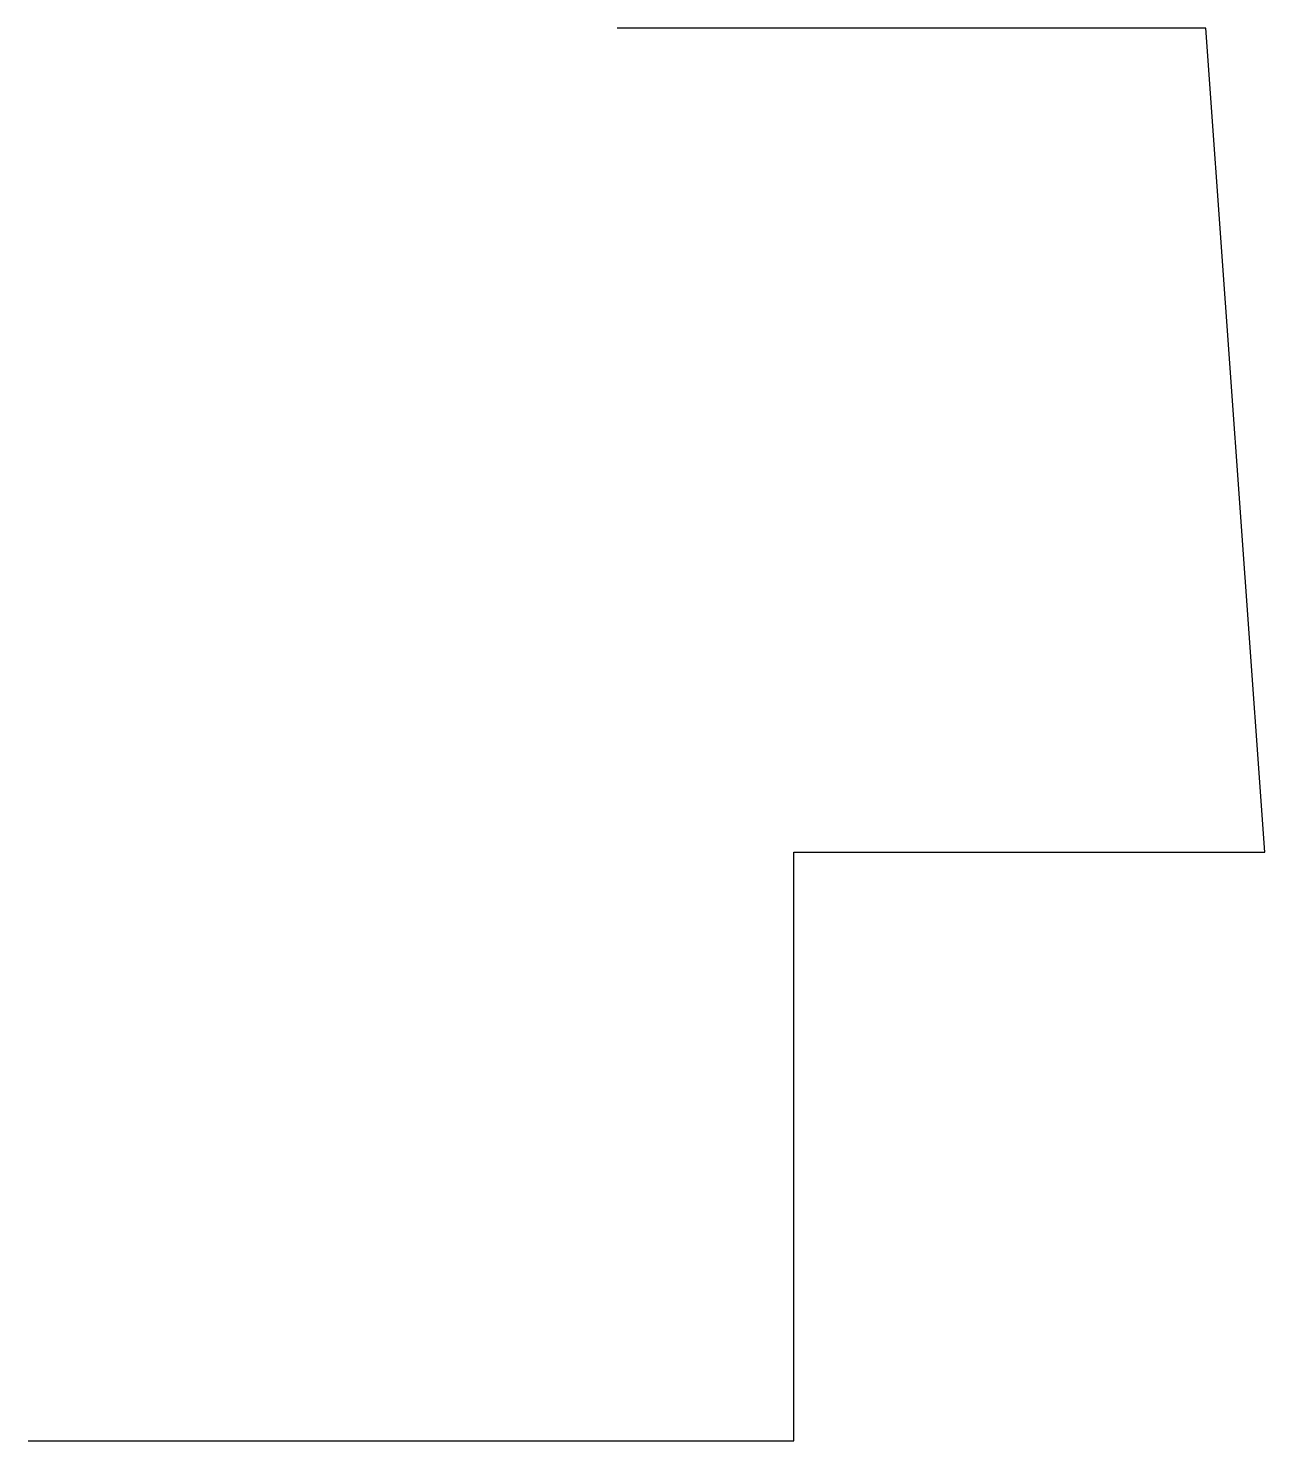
# Model space of a CAD drawing. Header units: metres. Extents: x 0 to 21, y 0 to 24.
import ezdxf

# ---------------------------------------------------------------- set-up
doc = ezdxf.new("R2010")
doc.units = ezdxf.units.M

msp = doc.modelspace()

# ---------------------------------------------------------------- linework, layer by layer
for p, q in [((20, 24, -519.615), (10, 24, -519.615)), ((21, 10, -519.615), (20, 24, -519.615)), ((13, 0, -519.615), (13, 10, -519.615)), ((13, 10, -519.615), (21, 10, -519.615)), ((0, 0, -519.615), (0, 0, -519.615)), ((0, 0, -519.615), (13, 0, -519.615))]:
    msp.add_line(p, q)

doc.saveas('drawing.dxf')
